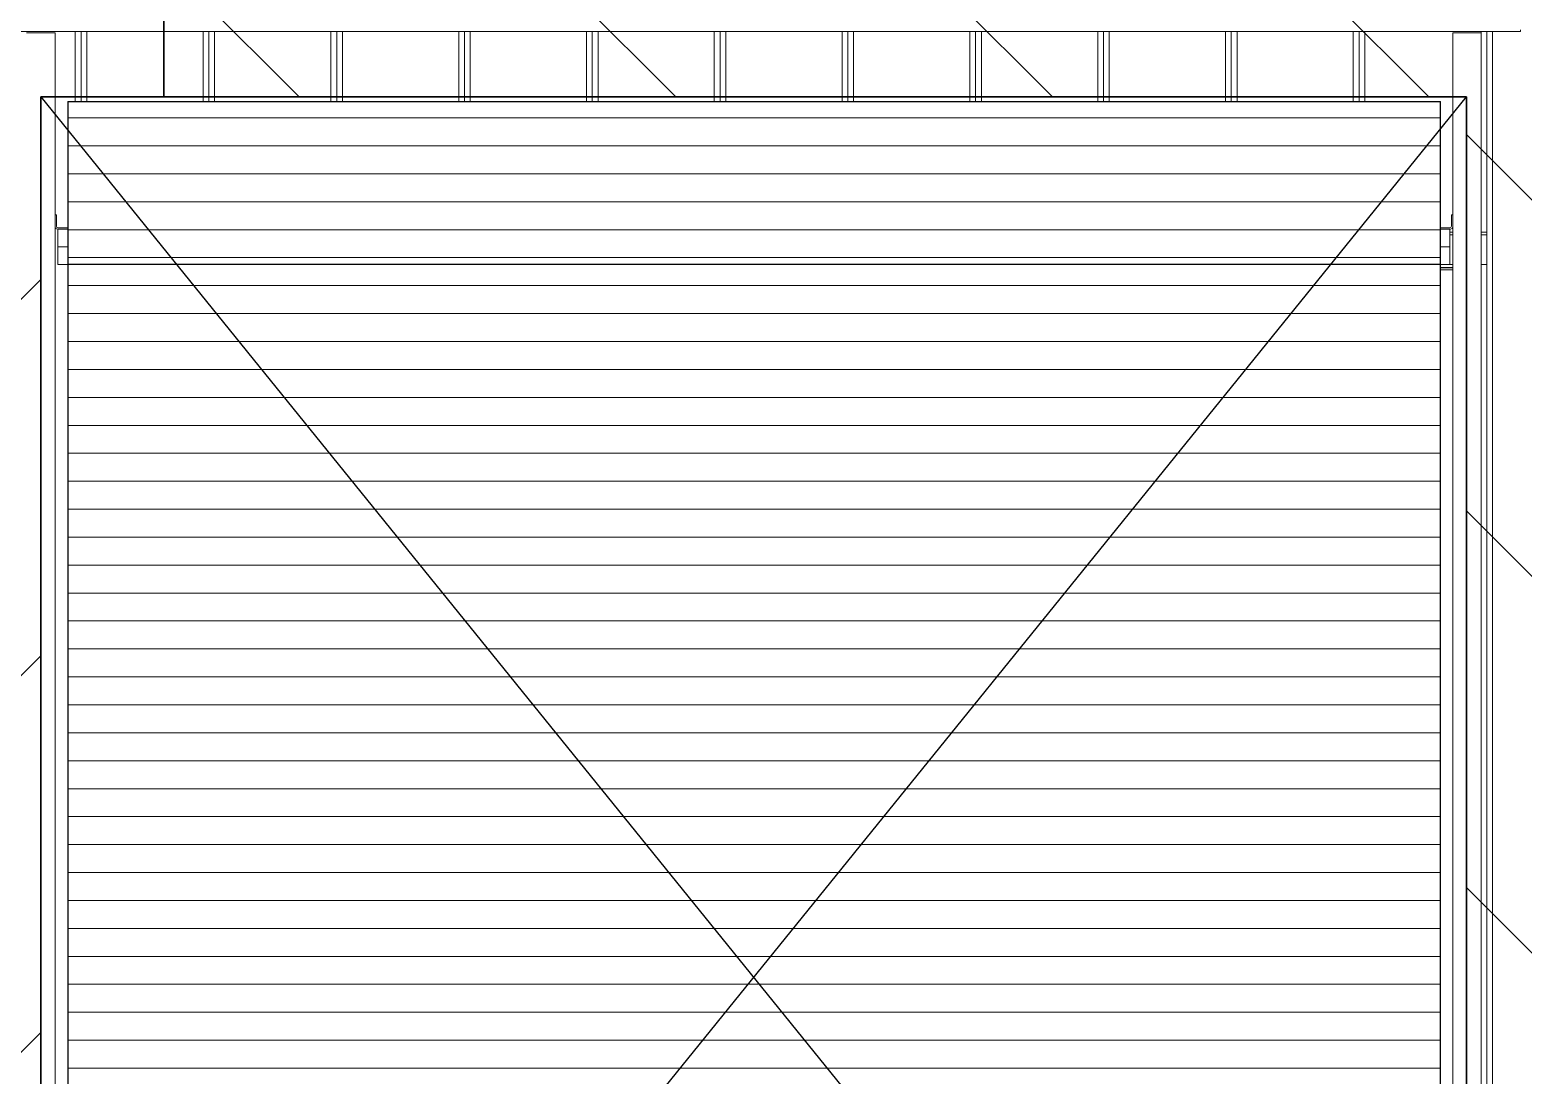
# Model space of a CAD drawing. Header units: metres. Extents: x -5.1 to 74.4, y -0.9 to 14.
# Drawn here: x 4.56 to 9.9, y 3.1 to 6.84 of the extents above; entities that cross this region are included whole.
import ezdxf

# ---------------------------------------------------------------- set-up
doc = ezdxf.new("R2010")
doc.units = ezdxf.units.M
for name, color, linetype, lineweight in [('1', 7, 'Continuous', 18), ('2', 7, 'Continuous', 9), ('A LARGUEROS', 7, 'Continuous', 9), ('A-PUERTAS', 7, 'Continuous', 25), ('GMI-COLUMNAS', 7, 'Continuous', 18)]:
    doc.layers.add(name, color=color, linetype=linetype, lineweight=lineweight)
for name, color, linetype in [('ATR-ACHURADO', 9, 'Continuous'), ('ATR-AREAS', 1, 'Continuous'), ('ATR-HUECOS', 8, 'Continuous')]:
    doc.layers.add(name, color=color, linetype=linetype)
pattern_1 = [(0, (32.721, -0.075), (0, 0.1), [])]

# ---------------------------------------------------------------- blocks, each defined once
blk = doc.blocks.new('MoldurasCal24-Muros-GMI-P026TLK011-Laminación - GOTERO CON PENDIENTE-1572121-CORTE TRANSVERSAL 1-1_')
at = {"layer": '1', "lineweight": 5}
for p, q in [((9.6509, 6.1164), (9.6409, 6.1164)), ((9.6409, 6.1064), (9.6509, 6.1064)), ((9.7731, 6.1164), (9.7529, 6.1164)), ((9.7529, 6.1064), (9.7731, 6.1064)), ((9.7731, 6.1164), (9.7731, 6.1064)), ((9.7731, 6.1064), (9.7731, 6)), ((9.6068, 5.9897), (9.6509, 5.9897)), ((9.6068, 5.989), (9.6509, 5.989)), ((9.7533, 6), (9.7731, 6)), ((9.6068, 5.9819), (9.6509, 5.9819))]:
    blk.add_line(p, q, dxfattribs=at)
blk = doc.blocks.new('MontenC-Calibre14-GMI 1 - MONTEN _C_ 10_ CAL14 CON CLIPS A COLUMNA-1582845-CORTE TRANSVERSAL 1-1_')
at = {"layer": 'A LARGUEROS', "color": 8, "lineweight": 5, "true_color": 0x808080}
for p in [(9.8929, 6.8401), (0.1839, 6.8342)]:
    blk.add_line(p, (9.8929, 6.8342), dxfattribs=at)
blk = doc.blocks.new('PosteHSS-SecciónEstructuralHueca - HSS101_6X101_6X6_4-1583114-CORTE TRANSVERSAL 1-1_')
at = {"layer": 'GMI-COLUMNAS'}
for p, q in [((9.6509, 6.83), (9.6509, 6.178)), ((9.6509, 6.83), (9.6627, 6.83)), ((9.741, 6.83), (9.6627, 6.83)), ((9.741, 6.83), (9.7529, 6.83)), ((9.7529, 0.2), (9.7529, 6.83)), ((9.6509, 6.1353), (9.6509, 0.0064)), ((9.6509, 0.0064), (9.6627, 0.0064)), ((9.741, 0.0064), (9.6627, 0.0064)), ((9.741, 0.0064), (9.748, 0.0064))]:
    blk.add_line(p, q, dxfattribs=at)
blk = doc.blocks.new('CortinaMetalicas-Mod3100-Intrajanus - CORTINA METALICA-1601894-CORTE TRANSVERSAL 1-1_')
at = {"layer": 'A-PUERTAS', "lineweight": 18}
h = blk.add_hatch(dxfattribs=at)
h.set_pattern_fill('FP_2', color=256, style=0, pattern_type=2)
h.set_pattern_definition(pattern_1)
h.paths.add_polyline_path([(7.4331, 6), (9.6068, 6), (9.6068, 6.5842), (4.696, 6.5842), (4.696, 6), (7.3709, 6)])
h = blk.add_hatch(dxfattribs=at)
h.set_pattern_fill('FP_2', color=256, style=0, pattern_type=2)
h.set_pattern_definition(pattern_1)
h.paths.add_polyline_path([(4.696, 0), (7.1258, 0), (7.1046, 0.0212), (7.1046, 0.0762), (7.1223, 0.0939), (7.1505, 0.1042), (7.2055, 0.1042), (7.2384, 0.1161), (7.2384, 0.3261), (7.1939, 0.4483), (7.1939, 0.5533), (7.1808, 0.5663), (7.1708, 0.6809), (7.1531, 0.6986), (7.1531, 0.7886), (7.1751, 0.8707), (7.2034, 0.899), (7.2034, 1.154), (7.2228, 1.2264), (7.1728, 1.2264), (7.0913, 1.2644), (7.0298, 1.3075), (6.9663, 1.4378), (6.9413, 1.4378), (6.9271, 1.4236), (6.9021, 1.4236), (6.8587, 1.4671), (6.8741, 1.5094), (6.8988, 1.5341), (6.9288, 1.5341), (6.9591, 1.5166), (7.1306, 1.3451), (7.2256, 1.3451), (7.2398, 1.3593), (7.2277, 1.4087), (7.2022, 1.4087), (7.2137, 1.4513), (7.2137, 1.4813), (7.1537, 1.4813), (7.1537, 1.5013), (7.2014, 1.5097), (7.2137, 1.5796), (7.2558, 1.6149), (7.3354, 1.6232), (7.3944, 1.6128), (7.4244, 1.5609), (7.4314, 1.5215), (7.4495, 1.513), (7.4347, 1.4813), (7.4048, 1.464), (7.3987, 1.3943), (7.4336, 1.3912), (7.4336, 1.3562), (7.5331, 1.2727), (7.5682, 1.2008), (7.6336, 1.1001), (7.6587, 1.0348), (7.6587, 0.9998), (7.625, 0.8898), (7.5348, 0.77), (7.51, 0.7452), (7.4755, 0.7392), (7.4674, 0.6848), (7.4475, 0.6649), (7.4595, 0.632), (7.4458, 0.5407), (7.4595, 0.5031), (7.4595, 0.3931), (7.4869, 0.3179), (7.4869, 0.0129), (7.4513, 0), (9.6068, 0), (9.6068, 6), (4.696, 6), (4.696, 0.2262)])
h.paths.add_polyline_path([(7.4879, 0.8218), (7.5278, 0.8856), (7.5379, 1.0302), (7.499, 1.0691), (7.4678, 0.8918), (7.4561, 0.8536), (7.4869, 0.8228)])
at = {"layer": 'A-PUERTAS'}
for p, q in [((4.696, 6.5842), (9.6068, 6.5842)), ((4.696, 6.5842), (4.696, 6)), ((9.6068, 6), (9.6068, 6.5842)), ((4.696, 6), (4.696, 0)), ((9.6068, 6), (4.696, 6)), ((9.6068, 0), (9.6068, 6))]:
    blk.add_line(p, q, dxfattribs=at)
blk = doc.blocks.new('MontenDobleC-Caja-Calibre14-GMI 1 - MONTEN DBL _C_ 6_ CAL14 CON CLIPS A COLUMNA-1602160-CORTE TRANSVERSAL 1-1_')
at = {"layer": 'A LARGUEROS', "color": 8, "lineweight": 5, "true_color": 0x808080}
for p, q in [((4.696, 6.127), (4.6609, 6.127)), ((4.6609, 6.1211), (4.6609, 6.127)), ((4.6609, 6.1211), (4.6609, 6.0694)), ((9.6409, 6.127), (9.6068, 6.127)), ((9.6409, 6.127), (9.6409, 6.1211)), ((9.6409, 6.0694), (9.6409, 6.1211)), ((4.6609, 6.0635), (4.6609, 6.0694)), ((4.6609, 6.0635), (4.696, 6.0635)), ((4.696, 6.0635), (4.6609, 6.0635)), ((4.6609, 6.0576), (4.6609, 6.0635)), ((4.6609, 6.0635), (4.696, 6.0635)), ((4.6609, 6.0576), (4.6609, 6.0059)), ((9.6068, 6.0635), (9.6409, 6.0635)), ((9.6409, 6.0635), (9.6068, 6.0635)), ((9.6068, 6.0635), (9.6409, 6.0635)), ((9.6409, 6.0694), (9.6409, 6.0635)), ((9.6409, 6.0635), (9.6409, 6.0576)), ((9.6409, 6.0059), (9.6409, 6.0576)), ((4.6609, 6), (4.6609, 6.0059)), ((4.6609, 6), (4.696, 6)), ((9.6068, 6), (9.6409, 6)), ((9.6409, 6.0059), (9.6409, 6))]:
    blk.add_line(p, q, dxfattribs=at)
blk = doc.blocks.new('CLIP-EstructuraMetálica-GMI-ANG - CLIP 6_ DE 76x152mm-1460494-CORTE TRANSVERSAL 1-1_')
at = {"layer": '2', "color": 8, "lineweight": 5, "true_color": 0x808080}
for p, q in [((9.6509, 6.178), (9.6461, 6.178)), ((9.6461, 6.178), (9.6461, 6.1372)), ((9.6509, 6.1353), (9.6509, 6.178)), ((9.6407, 6.1318), (9.6068, 6.1318)), ((9.6068, 6.127), (9.6426, 6.127))]:
    blk.add_line(p, q, dxfattribs=at)
for centre, radius in [((9.6407, 6.1372), 0.00543), ((9.6426, 6.1353), 0.00825)]:
    blk.add_arc(centre, radius, 270, 0, dxfattribs=at)
blk = doc.blocks.new('CLIP-EstructuraMetálica-GMI-ANG - CLIP 6_ DE 76x152mm-1475551-CORTE TRANSVERSAL 1-1_')
at = {"layer": '2', "color": 8, "lineweight": 5, "true_color": 0x808080}
for p, q in [((4.6556, 6.178), (4.6509, 6.178)), ((4.6509, 6.178), (4.6509, 6.1353)), ((4.6556, 6.1372), (4.6556, 6.178)), ((4.6591, 6.127), (4.696, 6.127)), ((4.696, 6.1318), (4.6611, 6.1318))]:
    blk.add_line(p, q, dxfattribs=at)
for centre, radius in [((4.6591, 6.1353), 0.00825), ((4.6611, 6.1372), 0.00543)]:
    blk.add_arc(centre, radius, 180, 270, dxfattribs=at)

msp = doc.modelspace()

# ---------------------------------------------------------------- hatches: boundary and pattern name
at = {"layer": 'ATR-ACHURADO'}
h = msp.add_hatch(dxfattribs=at)
h.set_pattern_fill('ANSI31', scale=0.3)
h.paths.add_polyline_path([(0, 0.3), (4.6, 0.3), (4.6, 6.6), (5.04, 6.6), (5.04, 10.4277), (0, 10.4277)])
h = msp.add_hatch(dxfattribs=at)
h.set_pattern_fill('ANSI31', scale=0.3, angle=90)
h.paths.add_polyline_path([(5.04, 6.6), (9.7, 6.6), (9.7, 0.3), (10.08, 0.3), (10.08, 10.4277), (5.04, 10.4277)])

# ---------------------------------------------------------------- linework, layer by layer
at = {"layer": '1', "color": 254, "lineweight": 5, "true_color": 0xe5e5e5}
for p, q in [((4.7232, 6.8342), (4.7232, 6.5842)), ((4.7439, 6.5842), (4.7439, 6.8342)), ((4.7439, 6.8342), (4.7439, 6.5842)), ((4.7646, 6.8342), (4.7646, 6.5842)), ((5.1804, 6.8342), (5.1804, 6.5842)), ((5.2011, 6.5842), (5.2011, 6.8342)), ((5.2011, 6.8342), (5.2011, 6.5842)), ((5.2218, 6.8342), (5.2218, 6.5842)), ((5.6376, 6.8342), (5.6376, 6.5842)), ((5.6583, 6.5842), (5.6583, 6.8342)), ((5.6583, 6.8342), (5.6583, 6.5842)), ((5.679, 6.8342), (5.679, 6.5842)), ((6.0948, 6.8342), (6.0948, 6.5842)), ((6.1155, 6.5842), (6.1155, 6.8342)), ((6.1155, 6.8342), (6.1155, 6.5842)), ((6.1362, 6.8342), (6.1362, 6.5842)), ((6.552, 6.8342), (6.552, 6.5842)), ((6.5727, 6.5842), (6.5727, 6.8342)), ((6.5727, 6.8342), (6.5727, 6.5842)), ((6.5934, 6.8342), (6.5934, 6.5842)), ((7.0092, 6.8342), (7.0092, 6.5842)), ((7.0299, 6.5842), (7.0299, 6.8342)), ((7.0299, 6.8342), (7.0299, 6.5842)), ((7.0506, 6.8342), (7.0506, 6.5842)), ((7.4664, 6.8342), (7.4664, 6.5842)), ((7.4871, 6.5842), (7.4871, 6.8342)), ((7.5078, 6.8342), (7.5078, 6.5842)), ((7.9236, 6.8342), (7.9236, 6.5842)), ((7.9443, 6.5842), (7.9443, 6.8342)), ((7.9443, 6.8342), (7.9443, 6.5842)), ((7.965, 6.8342), (7.965, 6.5842)), ((8.3808, 6.8342), (8.3808, 6.5842)), ((8.4015, 6.5842), (8.4015, 6.8342)), ((8.4015, 6.8342), (8.4015, 6.5842)), ((8.4222, 6.8342), (8.4222, 6.5842)), ((8.838, 6.8342), (8.838, 6.5842)), ((8.8587, 6.5842), (8.8587, 6.8342)), ((8.8587, 6.8342), (8.8587, 6.5842)), ((8.8794, 6.8342), (8.8794, 6.5842)), ((9.2952, 6.8342), (9.2952, 6.5842)), ((9.3159, 6.5842), (9.3159, 6.8342)), ((9.3159, 6.8342), (9.3159, 6.5842)), ((9.3366, 6.8342), (9.3366, 6.5842)), ((9.7524, 6.8342), (9.7524, 6.83)), ((9.7731, 6.8342), (9.7731, 6.1164)), ((9.7731, 6.1164), (9.7731, 6.8342)), ((9.7938, 6.8342), (9.7938, 0.2)), ((9.6409, 6), (9.6509, 6)), ((9.7731, 6), (9.7731, 0.2)), ((9.7731, 0.2), (9.7731, 6))]:
    msp.add_line(p, q, dxfattribs=at)
at = {"layer": 'ATR-AREAS', "lineweight": 35}
for points in [[(0, 0.3), (4.6, 0.3), (4.6, 6.6), (5.04, 6.6), (5.04, 10.4277), (0, 10.4277)], [(5.04, 6.6), (9.7, 6.6), (9.7, 0.3), (10.08, 0.3), (10.08, 10.4277), (5.04, 10.4277)]]:
    msp.add_lwpolyline(points, close=True, dxfattribs=at)
at = {"layer": 'ATR-HUECOS'}
for p, q in [((4.6, 0.3), (9.7, 6.6)), ((4.6, 6.6), (9.7, 0.3))]:
    msp.add_line(p, q, dxfattribs=at)
msp.add_lwpolyline([(4.6, 0.3), (9.7, 0.3), (9.7, 6.6), (4.6, 6.6)], close=True, dxfattribs=at)
at = {"layer": 'GMI-COLUMNAS'}
for p, q in [((4.5489, 6.83), (4.5607, 6.83)), ((4.639, 6.83), (4.5607, 6.83)), ((4.639, 6.83), (4.6509, 6.83)), ((4.6509, 6.178), (4.6509, 6.83)), ((4.6509, 0.0064), (4.6509, 6.1353))]:
    msp.add_line(p, q, dxfattribs=at)

# ---------------------------------------------------------------- block references
at = {"layer": '1', "lineweight": 5}
msp.add_blockref('MoldurasCal24-Muros-GMI-P026TLK011-Laminación - GOTERO CON PENDIENTE-1572121-CORTE TRANSVERSAL 1-1_', (0, 0), dxfattribs=at)
at = {"layer": '2', "color": 8, "lineweight": 5, "true_color": 0x808080}
for name in ['CLIP-EstructuraMetálica-GMI-ANG - CLIP 6_ DE 76x152mm-1475551-CORTE TRANSVERSAL 1-1_', 'CLIP-EstructuraMetálica-GMI-ANG - CLIP 6_ DE 76x152mm-1460494-CORTE TRANSVERSAL 1-1_']:
    msp.add_blockref(name, (0, 0), dxfattribs=at)
at = {"layer": 'A LARGUEROS', "color": 8, "lineweight": 5, "true_color": 0x808080}
for name in ['MontenC-Calibre14-GMI 1 - MONTEN _C_ 10_ CAL14 CON CLIPS A COLUMNA-1582845-CORTE TRANSVERSAL 1-1_', 'MontenDobleC-Caja-Calibre14-GMI 1 - MONTEN DBL _C_ 6_ CAL14 CON CLIPS A COLUMNA-1602160-CORTE TRANSVERSAL 1-1_']:
    msp.add_blockref(name, (0, 0), dxfattribs=at)
at = {"layer": 'A-PUERTAS'}
msp.add_blockref('CortinaMetalicas-Mod3100-Intrajanus - CORTINA METALICA-1601894-CORTE TRANSVERSAL 1-1_', (0, 0), dxfattribs=at)
at = {"layer": 'GMI-COLUMNAS'}
msp.add_blockref('PosteHSS-SecciónEstructuralHueca - HSS101_6X101_6X6_4-1583114-CORTE TRANSVERSAL 1-1_', (0, 0), dxfattribs=at)

doc.saveas('drawing.dxf')
